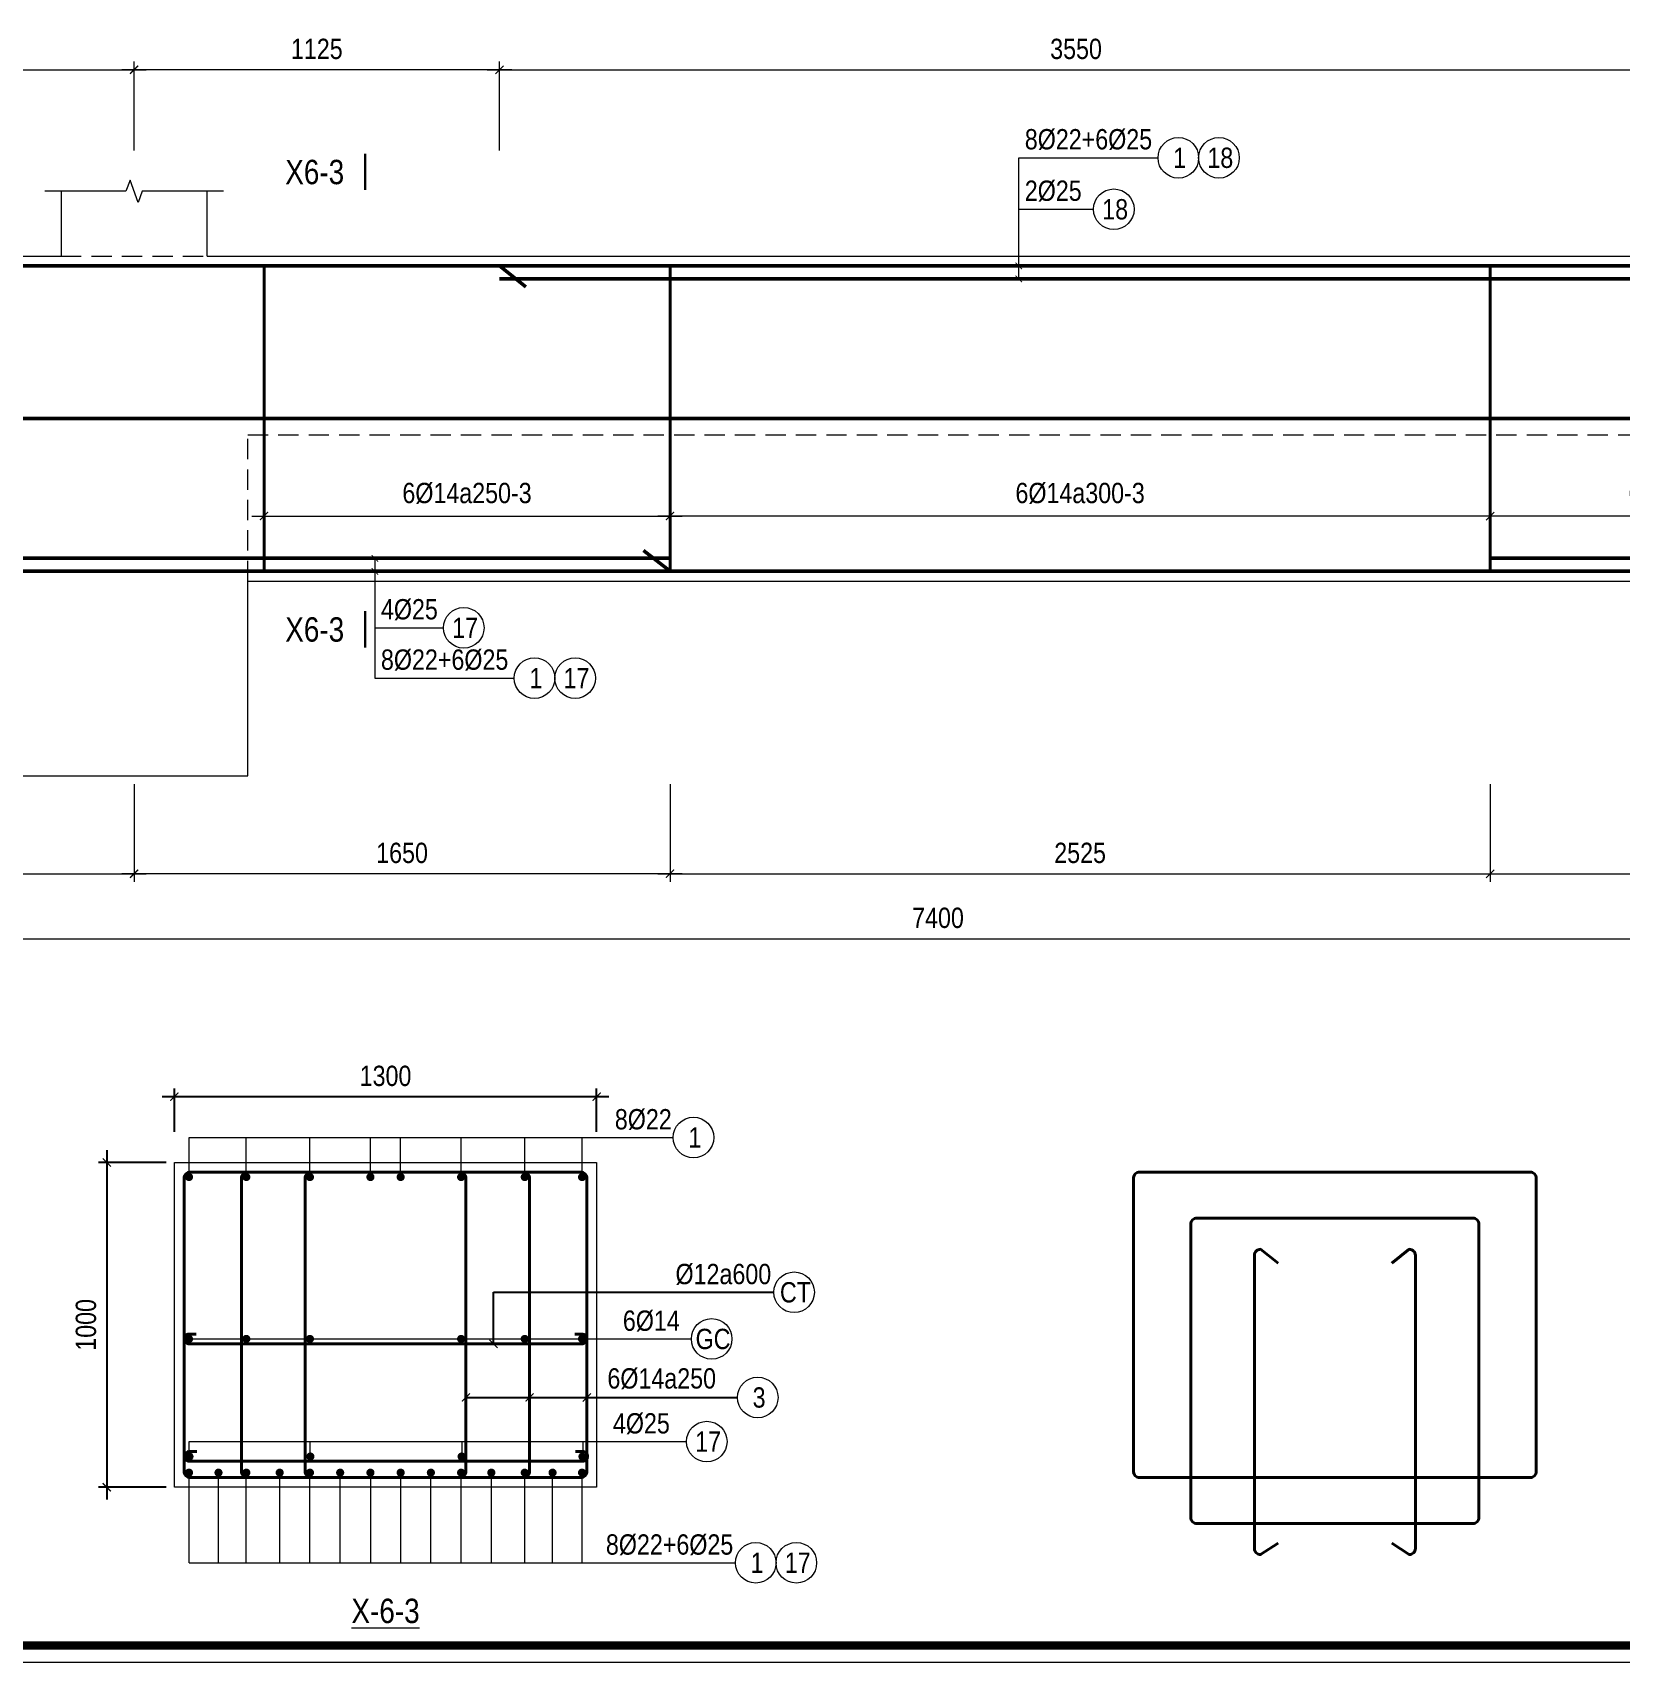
# Model space of a CAD drawing. Header units: millimetres. Extents: x 3014920 to 3563667, y -1638653 to -1356471.
# Drawn here: x 3114659 to 3119547, y -1600938 to -1595920 of the extents above; entities that cross this region are included whole.
import ezdxf
from ezdxf.enums import TextEntityAlignment as Align
from ezdxf.xclip import XClip

# ---------------------------------------------------------------- set-up
doc = ezdxf.new("R2010")
doc.units = ezdxf.units.MM
doc.header["$MEASUREMENT"] = 0
doc.header["$XCLIPFRAME"] = 0
doc.header["$PDMODE"] = 2
doc.linetypes.add('HIDDEN', pattern=[0.375, 0.25, -0.125])
doc.layers.get('0').update_dxf_attribs({"lineweight": 9})
doc.layers.get('Defpoints').update_dxf_attribs({"color": 10, "lineweight": 0})
for name, color, linetype, lineweight in [('CDAI', 21, 'Continuous', 40), ('CTHEP', 50, 'Continuous', 50), ('DBAO', 90, 'Continuous', 13), ('DGIONG', 130, 'Continuous', 13), ('KTH', 154, 'Continuous', 9), ('Net khuat', 8, 'HIDDEN', 13), ('TEXT', 7, 'Continuous', 15)]:
    doc.layers.add(name, color=color, linetype=linetype, lineweight=lineweight)
doc.styles.add('Star-HelCon', font='VHELVCN_0.TTF')
doc.styles.add('TTP-HelCon', font='VHELVCN_0.TTF')
doc.styles.add('VNI-HELVE-CONDENSE', font='VHELVCN_0.TTF')
doc.dimstyles.new('kc-25', dxfattribs={"dimtxt": 62.5, "dimasz": 20, "dimexe": 20, "dimexo": 50, "dimgap": 25, "dimtad": 3, "dimdec": 0, "dimzin": 0, "dimdsep": 46, "dimtxsty": 'VNI-HELVE-CONDENSE', "dimblk": 'DIM', "dimcen": 2.5, "dimclrd": 256, "dimclre": 154, "dimclrt": 7, "dimaunit": 1, "dimadec": 0, "dimazin": 0, "dimtfac": 1, "dimtdec": 0, "dimtix": 1, "dimtmove": 0, "dimatfit": 3, "dimldrblk": 'DOT', "dimfxl": 1, "dimtolj": 1, "dimtzin": 0, "dimarcsym": 0})
doc.dimstyles.new('TTP-25', dxfattribs={"dimscale": 25, "dimtxt": 2.5, "dimasz": 1, "dimexe": 1, "dimexo": 1, "dimgap": 0.09, "dimtad": 0, "dimdec": 4, "dimrnd": 1, "dimzin": 9, "dimdsep": 46, "dimtxsty": 'TTP-HelCon', "dimblk": 'ARCHTICK', "dimcen": 0.09, "dimdle": 1.5, "dimclrd": 256, "dimclre": 256, "dimclrt": 7, "dimadec": 0, "dimazin": 0, "dimtfac": 1, "dimtdec": 4, "dimtmove": 0, "dimatfit": 3, "dimldrblk": 'ARCHTICK', "dimfxl": 1, "dimtvp": 1, "dimtolj": 1, "dimtzin": 0, "dimarcsym": 0})

# ---------------------------------------------------------------- blocks, each defined once
blk = doc.blocks.new('_ArchTick')
at = {"color": 0, "linetype": 'ByBlock', "const_width": 0.15}
blk.add_lwpolyline([(-0.5, -0.5), (0.5, 0.5)], dxfattribs=at)
blk = doc.blocks.new('*D1231')
at = {"layer": 'Defpoints', "color": 0, "transparency": 16777216}
for p in [(60500, -775), (62500, -775), (62500, -1076)]:
    blk.add_point(p, dxfattribs=at)
at = {"layer": 'KTH', "lineweight": -2, "transparency": 16777216}
for p, q in [((60500, -800), (60500, -1101)), ((62500, -800), (62500, -1101)), ((60462.5, -1076), (62537.5, -1076))]:
    blk.add_line(p, q, dxfattribs=at)
at = {"layer": 'KTH', "lineweight": -2, "transparency": 16777216, "xscale": 25, "yscale": 25, "zscale": 25, "rotation": 180}
blk.add_blockref('_ArchTick', (60500, -1076), dxfattribs=at)
at = {"layer": 'KTH', "lineweight": -2, "transparency": 16777216, "xscale": 25, "yscale": 25, "zscale": 25}
blk.add_blockref('_ArchTick', (62500, -1076), dxfattribs=at)
at = {"layer": 'KTH', "color": 7, "transparency": 16777216, "insert": (61500, -1012.2), "char_height": 62.5, "attachment_point": 5, "style": 'TTP-HelCon'}
blk.add_mtext('\\A1;2000', dxfattribs=at)
blk = doc.blocks.new('*D1244')
at = {"layer": 'Defpoints', "color": 0, "transparency": 16777216}
for p in [(60500, 222.1), (61750, 222.1), (60500, 25)]:
    blk.add_point(p, dxfattribs=at)
at = {"layer": 'KTH', "lineweight": -2, "transparency": 16777216}
for p, q in [((60500, 197.1), (60500, 0)), ((61750, 197.1), (61750, 0)), ((61787.5, 25), (60462.5, 25))]:
    blk.add_line(p, q, dxfattribs=at)
at = {"layer": 'KTH', "lineweight": -2, "transparency": 16777216, "xscale": 25, "yscale": 25, "zscale": 25, "rotation": 180}
blk.add_blockref('_ArchTick', (60500, 25), dxfattribs=at)
at = {"layer": 'KTH', "lineweight": -2, "transparency": 16777216, "xscale": 25, "yscale": 25, "zscale": 25}
blk.add_blockref('_ArchTick', (61750, 25), dxfattribs=at)
at = {"layer": 'KTH', "color": 7, "transparency": 16777216, "insert": (61125, 94.9), "char_height": 62.5, "attachment_point": 5, "style": 'TTP-HelCon'}
blk.add_mtext('\\A1;6Þ14a250-3', dxfattribs=at)
blk = doc.blocks.new('*D1248')
at = {"layer": 'Defpoints', "color": 0, "transparency": 16777216}
for p in [(55100, -775), (62500, -775), (62500, -1276)]:
    blk.add_point(p, dxfattribs=at)
at = {"layer": 'KTH', "lineweight": -2, "transparency": 16777216}
for p, q in [((55100, -800), (55100, -1301)), ((62500, -800), (62500, -1301)), ((55062.5, -1276), (62537.5, -1276))]:
    blk.add_line(p, q, dxfattribs=at)
at = {"layer": 'KTH', "lineweight": -2, "transparency": 16777216, "xscale": 25, "yscale": 25, "zscale": 25, "rotation": 180}
blk.add_blockref('_ArchTick', (55100, -1276), dxfattribs=at)
at = {"layer": 'KTH', "lineweight": -2, "transparency": 16777216, "xscale": 25, "yscale": 25, "zscale": 25}
blk.add_blockref('_ArchTick', (62500, -1276), dxfattribs=at)
at = {"layer": 'KTH', "color": 7, "transparency": 16777216, "insert": (58800, -1212.2), "char_height": 62.5, "attachment_point": 5, "style": 'TTP-HelCon'}
blk.add_mtext('\\A1;7400', dxfattribs=at)
blk = doc.blocks.new('*D1261')
at = {"layer": 'Defpoints', "color": 0, "transparency": 16777216}
for p in [(56325, 1399), (56325, 1125), (57450, 1125)]:
    blk.add_point(p, dxfattribs=at)
at = {"layer": 'KTH', "lineweight": -2, "transparency": 16777216}
for p, q in [((56325, 1150), (56325, 1424)), ((57450, 1150), (57450, 1424)), ((57487.5, 1399), (56287.5, 1399))]:
    blk.add_line(p, q, dxfattribs=at)
at = {"layer": 'KTH', "lineweight": -2, "transparency": 16777216, "xscale": 25, "yscale": 25, "zscale": 25, "rotation": 180}
blk.add_blockref('_ArchTick', (56325, 1399), dxfattribs=at)
at = {"layer": 'KTH', "lineweight": -2, "transparency": 16777216, "xscale": 25, "yscale": 25, "zscale": 25}
blk.add_blockref('_ArchTick', (57450, 1399), dxfattribs=at)
at = {"layer": 'KTH', "color": 7, "transparency": 16777216, "insert": (56887.5, 1462.8), "char_height": 62.5, "attachment_point": 5, "style": 'TTP-HelCon'}
blk.add_mtext('\\A1;1125', dxfattribs=at)
blk = doc.blocks.new('*D1262')
at = {"layer": 'Defpoints', "color": 0, "transparency": 16777216}
for p in [(56725, 222.1), (57975, 222.1), (57975, 25)]:
    blk.add_point(p, dxfattribs=at)
at = {"layer": 'KTH', "lineweight": -2, "transparency": 16777216}
for p, q in [((56725, 197.1), (56725, 0)), ((57975, 197.1), (57975, 0)), ((56687.5, 25), (58012.5, 25))]:
    blk.add_line(p, q, dxfattribs=at)
at = {"layer": 'KTH', "lineweight": -2, "transparency": 16777216, "xscale": 25, "yscale": 25, "zscale": 25, "rotation": 180}
blk.add_blockref('_ArchTick', (56725, 25), dxfattribs=at)
at = {"layer": 'KTH', "lineweight": -2, "transparency": 16777216, "xscale": 25, "yscale": 25, "zscale": 25}
blk.add_blockref('_ArchTick', (57975, 25), dxfattribs=at)
at = {"layer": 'KTH', "color": 7, "transparency": 16777216, "insert": (57350, 94.9), "char_height": 62.5, "attachment_point": 5, "style": 'TTP-HelCon'}
blk.add_mtext('\\A1;6Þ14a250-3', dxfattribs=at)
blk = doc.blocks.new('*D1263')
at = {"layer": 'Defpoints', "color": 0, "transparency": 16777216}
for p in [(57975, 222.1), (60500, 222.1), (57975, 25)]:
    blk.add_point(p, dxfattribs=at)
at = {"layer": 'KTH', "lineweight": -2, "transparency": 16777216}
for p, q in [((57975, 197.1), (57975, 0)), ((60500, 197.1), (60500, 0)), ((60537.5, 25), (57937.5, 25))]:
    blk.add_line(p, q, dxfattribs=at)
at = {"layer": 'KTH', "lineweight": -2, "transparency": 16777216, "xscale": 25, "yscale": 25, "zscale": 25, "rotation": 180}
blk.add_blockref('_ArchTick', (57975, 25), dxfattribs=at)
at = {"layer": 'KTH', "lineweight": -2, "transparency": 16777216, "xscale": 25, "yscale": 25, "zscale": 25}
blk.add_blockref('_ArchTick', (60500, 25), dxfattribs=at)
at = {"layer": 'KTH', "color": 7, "transparency": 16777216, "insert": (59237.5, 94.9), "char_height": 62.5, "attachment_point": 5, "style": 'TTP-HelCon'}
blk.add_mtext('\\A1;6Þ14a300-3', dxfattribs=at)
blk = doc.blocks.new('*D1264')
at = {"layer": 'Defpoints', "color": 0, "transparency": 16777216}
for p in [(56325, -775), (57975, -775), (56325, -1076)]:
    blk.add_point(p, dxfattribs=at)
at = {"layer": 'KTH', "lineweight": -2, "transparency": 16777216}
for p, q in [((56325, -800), (56325, -1101)), ((57975, -800), (57975, -1101)), ((58012.5, -1076), (56287.5, -1076))]:
    blk.add_line(p, q, dxfattribs=at)
at = {"layer": 'KTH', "lineweight": -2, "transparency": 16777216, "xscale": 25, "yscale": 25, "zscale": 25, "rotation": 180}
blk.add_blockref('_ArchTick', (56325, -1076), dxfattribs=at)
at = {"layer": 'KTH', "lineweight": -2, "transparency": 16777216, "xscale": 25, "yscale": 25, "zscale": 25}
blk.add_blockref('_ArchTick', (57975, -1076), dxfattribs=at)
at = {"layer": 'KTH', "color": 7, "transparency": 16777216, "insert": (57150, -1012.2), "char_height": 62.5, "attachment_point": 5, "style": 'TTP-HelCon'}
blk.add_mtext('\\A1;1650', dxfattribs=at)
blk = doc.blocks.new('*D1265')
at = {"layer": 'Defpoints', "color": 0, "transparency": 16777216}
for p in [(57975, -775), (60500, -775), (60500, -1076)]:
    blk.add_point(p, dxfattribs=at)
at = {"layer": 'KTH', "lineweight": -2, "transparency": 16777216}
for p, q in [((57975, -800), (57975, -1101)), ((60500, -800), (60500, -1101)), ((57937.5, -1076), (60537.5, -1076))]:
    blk.add_line(p, q, dxfattribs=at)
at = {"layer": 'KTH', "lineweight": -2, "transparency": 16777216, "xscale": 25, "yscale": 25, "zscale": 25, "rotation": 180}
blk.add_blockref('_ArchTick', (57975, -1076), dxfattribs=at)
at = {"layer": 'KTH', "lineweight": -2, "transparency": 16777216, "xscale": 25, "yscale": 25, "zscale": 25}
blk.add_blockref('_ArchTick', (60500, -1076), dxfattribs=at)
at = {"layer": 'KTH', "color": 7, "transparency": 16777216, "insert": (59237.5, -1012.2), "char_height": 62.5, "attachment_point": 5, "style": 'TTP-HelCon'}
blk.add_mtext('\\A1;2525', dxfattribs=at)
blk = doc.blocks.new('*D1275')
at = {"layer": 'Defpoints', "color": 0, "transparency": 16777216}
for p in [(55100, -775), (56325, -775), (56325, -1076)]:
    blk.add_point(p, dxfattribs=at)
at = {"layer": 'KTH', "lineweight": -2, "transparency": 16777216}
for p, q in [((55100, -800), (55100, -1101)), ((56325, -800), (56325, -1101)), ((55062.5, -1076), (56362.5, -1076))]:
    blk.add_line(p, q, dxfattribs=at)
at = {"layer": 'KTH', "lineweight": -2, "transparency": 16777216, "xscale": 25, "yscale": 25, "zscale": 25, "rotation": 180}
blk.add_blockref('_ArchTick', (55100, -1076), dxfattribs=at)
at = {"layer": 'KTH', "lineweight": -2, "transparency": 16777216, "xscale": 25, "yscale": 25, "zscale": 25}
blk.add_blockref('_ArchTick', (56325, -1076), dxfattribs=at)
at = {"layer": 'KTH', "color": 7, "transparency": 16777216, "insert": (55712.5, -1012.2), "char_height": 62.5, "attachment_point": 5, "style": 'TTP-HelCon'}
blk.add_mtext('\\A1;1225', dxfattribs=at)
blk = doc.blocks.new('DIM')
h = blk.add_hatch(color=1)
h.paths.add_polyline_path([(0.49, 0.29, 1), (0.29, 0.49), (-0.19, 0), (0.19, 0)])
h.paths.add_polyline_path([(0.19, 0), (-0.19, 0), (-0.49, -0.29, 1), (-0.29, -0.49)])
at = {"color": 9}
for p, q in [((-0.19, 0), (-1.5, 0)), ((0.19, 0), (1.5, 0))]:
    blk.add_line(p, q, dxfattribs=at)
at = {"color": 1}
for p, q in [((-0.49, -0.29), (0.29, 0.49)), ((-0.29, -0.49), (0.49, 0.29)), ((-0.19, 0), (0.19, 0))]:
    blk.add_line(p, q, dxfattribs=at)
blk.add_arc((-0.39, -0.39), 0.138, 135, 315, dxfattribs=at)
blk = doc.blocks.new('*D1307')
at = {"layer": 'Defpoints', "color": 0, "transparency": 16777216}
for p in [(56325, 1399), (55275, 1125), (56325, 1125)]:
    blk.add_point(p, dxfattribs=at)
at = {"layer": 'KTH', "lineweight": -2, "transparency": 16777216}
for p, q in [((55275, 1150), (55275, 1424)), ((56325, 1150), (56325, 1424)), ((55237.5, 1399), (56362.5, 1399))]:
    blk.add_line(p, q, dxfattribs=at)
at = {"layer": 'KTH', "lineweight": -2, "transparency": 16777216, "xscale": 25, "yscale": 25, "zscale": 25, "rotation": 180}
blk.add_blockref('_ArchTick', (55275, 1399), dxfattribs=at)
at = {"layer": 'KTH', "lineweight": -2, "transparency": 16777216, "xscale": 25, "yscale": 25, "zscale": 25}
blk.add_blockref('_ArchTick', (56325, 1399), dxfattribs=at)
at = {"layer": 'KTH', "color": 7, "transparency": 16777216, "insert": (55800, 1462.8), "char_height": 62.5, "attachment_point": 5, "style": 'TTP-HelCon'}
blk.add_mtext('\\A1;1050', dxfattribs=at)
blk = doc.blocks.new('*D1308')
at = {"layer": 'Defpoints', "color": 0, "transparency": 16777216}
for p in [(61000, 1399), (57450, 1125), (61000, 1125)]:
    blk.add_point(p, dxfattribs=at)
at = {"layer": 'KTH', "lineweight": -2, "transparency": 16777216}
for p, q in [((57450, 1150), (57450, 1424)), ((61000, 1150), (61000, 1424)), ((57412.5, 1399), (61037.5, 1399))]:
    blk.add_line(p, q, dxfattribs=at)
at = {"layer": 'KTH', "lineweight": -2, "transparency": 16777216, "xscale": 25, "yscale": 25, "zscale": 25, "rotation": 180}
blk.add_blockref('_ArchTick', (57450, 1399), dxfattribs=at)
at = {"layer": 'KTH', "lineweight": -2, "transparency": 16777216, "xscale": 25, "yscale": 25, "zscale": 25}
blk.add_blockref('_ArchTick', (61000, 1399), dxfattribs=at)
at = {"layer": 'KTH', "color": 7, "transparency": 16777216, "insert": (59225, 1462.8), "char_height": 62.5, "attachment_point": 5, "style": 'TTP-HelCon'}
blk.add_mtext('\\A1;3550', dxfattribs=at)
blk = doc.blocks.new('MC')
at = {"layer": 'CTHEP', "const_width": 10, "elevation": 0}
blk.add_lwpolyline([(36.4, 150), (36.4, 0)], dxfattribs=at)
at = {"layer": 'TEXT', "style": 'TTP-HelCon'}
blk.add_attdef('A', text='', height=100, dxfattribs=at).set_placement((-50, 25.5), align=Align.RIGHT)
blk = doc.blocks.new('*D182')
at = {"layer": 'Defpoints', "color": 0, "ltscale": 500, "transparency": 16777216}
for p in [(3115095.2, -1599398.5), (3114887, -1600398.5), (3115095.2, -1600398.5)]:
    blk.add_point(p, dxfattribs=at)
at = {"layer": 'KTH', "lineweight": -2, "ltscale": 500, "transparency": 16777216}
for p, q in [((3114887, -1599361), (3114887, -1600436)), ((3115070.2, -1599398.5), (3114862, -1599398.5)), ((3115070.2, -1600398.5), (3114862, -1600398.5))]:
    blk.add_line(p, q, dxfattribs=at)
at = {"layer": 'KTH', "lineweight": -2, "ltscale": 500, "transparency": 16777216, "xscale": 25, "yscale": 25, "zscale": 25}
for p, rotation in [((3114887, -1599398.5), 90), ((3114887, -1600398.5), 270)]:
    blk.add_blockref('_ArchTick', p, dxfattribs=dict(at, rotation=rotation))
at = {"layer": 'KTH', "color": 7, "ltscale": 500, "transparency": 16777216, "insert": (3114823.1, -1599898.5), "char_height": 62.5, "attachment_point": 5, "rotation": 90, "style": 'TTP-HelCon'}
blk.add_mtext('\\A1;1000', dxfattribs=at)
blk = doc.blocks.new('*D183')
at = {"layer": 'Defpoints', "color": 0, "ltscale": 500, "transparency": 16777216}
for p in [(3115095.2, -1599196.2), (3115095.2, -1599329.5), (3116395.2, -1599329.5)]:
    blk.add_point(p, dxfattribs=at)
at = {"layer": 'KTH', "lineweight": -2, "ltscale": 500, "transparency": 16777216}
for p, q in [((3115095.2, -1599304.5), (3115095.2, -1599171.2)), ((3116395.2, -1599304.5), (3116395.2, -1599171.2)), ((3116432.7, -1599196.2), (3115057.7, -1599196.2))]:
    blk.add_line(p, q, dxfattribs=at)
at = {"layer": 'KTH', "lineweight": -2, "ltscale": 500, "transparency": 16777216, "xscale": 25, "yscale": 25, "zscale": 25, "rotation": 180}
blk.add_blockref('_ArchTick', (3115095.2, -1599196.2), dxfattribs=at)
at = {"layer": 'KTH', "lineweight": -2, "ltscale": 500, "transparency": 16777216, "xscale": 25, "yscale": 25, "zscale": 25}
blk.add_blockref('_ArchTick', (3116395.2, -1599196.2), dxfattribs=at)
at = {"layer": 'KTH', "color": 7, "ltscale": 500, "transparency": 16777216, "insert": (3115745.2, -1599132.4), "char_height": 62.5, "attachment_point": 5, "style": 'TTP-HelCon'}
blk.add_mtext('\\A1;1300', dxfattribs=at)
blk = doc.blocks.new('CHG_XX_Khung ten')
blk.add_lwpolyline([(15, 579), (826, 579), (826, 15), (15, 15)], close=True)
at = {"color": 4, "linetype": 'Continuous', "const_width": 1}
blk.add_lwpolyline([(17, 577), (824, 577), (824, 17), (17, 17)], close=True, dxfattribs=at)
blk = doc.blocks.new('2X-6')
at = {"layer": 'CDAI'}
for points in [[(56725.00189, 795), (56725.00189, -145)], [(57975.00189, 795), (57975.00189, -145)], [(60500.00181, 795), (60500.00181, -145)]]:
    blk.add_lwpolyline(points, dxfattribs=at)
at = {"layer": 'CTHEP'}
for p, q in [((57531.42778, 730.4745), (57450.00189, 795)), ((57450.00189, 755), (61000.00181, 755)), ((62408.63368, 325.00001), (-295.8093, 325)), ((57893.57599, -80.4745), (57975.00189, -145))]:
    blk.add_line(p, q, dxfattribs=at)
for points in [[(-320.00014, 595.00141), (-320.00014, 795), (62463.59072, 795)], [(-320.00014, -145), (62469.99431, -144.99999), (62469.99431, -144.99999)], [(54874.99438, -105), (57975.00189, -105)], [(60500.00181, -104.99999), (62429.99431, -104.99999)]]:
    blk.add_lwpolyline(points, dxfattribs=at)
at = {"layer": 'DBAO', "linetype": 'Continuous'}
for p, q in [((56100.00181, 1025), (56100.00181, 825)), ((56550.00181, 825), (56550.00181, 1025)), ((51550.00181, 825), (56100.00181, 825)), ((56550.00181, 825), (61950.00181, 825))]:
    blk.add_line(p, q, dxfattribs=at)
at = {"layer": 'DBAO'}
blk.add_lwpolyline([(55975.00189, -175), (55975.00189, -775), (56675.00188, -775), (56675.00188, -175)], dxfattribs=at)
at = {"layer": 'DBAO', "linetype": 'Continuous', "flags": 128}
blk.add_lwpolyline([(56675.00188, -175), (61800.00181, -175)], dxfattribs=at)
at = {"layer": 'DGIONG', "linetype": 'Continuous', "flags": 128}
blk.add_lwpolyline([(56600.00181, 1025), (56350.00181, 1025), (56337.50181, 990.65653), (56312.50181, 1059.34347), (56300.00181, 1025), (56049.9868, 1025)], dxfattribs=at)
at = {"layer": 'DGIONG'}
for centre in [(59540.0046, 1128.00233), (59665.0046, 1128.00233), (59341.2696, 969.57783), (57339.92093, -318.93134), (57557.81043, -473.91229), (57682.81043, -473.91229)]:
    blk.add_circle(centre, 62.5, dxfattribs=at)
at = {"layer": 'Net khuat', "ltscale": 250}
for p, q in [((56100.00181, 825), (56550.00181, 825)), ((56675.00188, 275), (61800.00181, 275)), ((56675.00188, -175), (56675.00188, 275))]:
    blk.add_line(p, q, dxfattribs=at)
at = {"layer": 'TEXT', "style": 'TTP-HelCon'}
for s, p in [('8Þ22+6Þ25', (59067.19672, 1153.85528, 0)), ('2Þ25', (59067.19672, 995.43078, 0)), ('4Þ25', (57085.00255, -293.07834, 0)), ('8Þ22+6Þ25', (57085.00255, -448.05934, 0))]:
    blk.add_text(s, height=62.5, dxfattribs=at).set_placement(p)
at = {"layer": 'TEXT', "style": 'Star-HelCon'}
for s, p in [('1', (59544.17126, 1128.00233)), ('18', (59669.17126, 1128.00233)), ('18', (59345.43626, 969.57783)), ('17', (57344.0876, -318.93134)), ('1', (57561.9771, -473.91229)), ('17', (57686.9771, -473.91229))]:
    blk.add_text(s, height=62.5, dxfattribs=at).set_placement(p, align=Align.MIDDLE)
at = {"layer": 'KTH'}
for base, p1, p2, picture, middle in [((56325.0019, 1399.00461), (55274.99438, 1125), (56325.0019, 1125), '*D1307', (55799.99814, 1462.83794)), ((61000.00181, 1399.00461), (57450.00189, 1125), (61000.00181, 1125), '*D1308', (59225.00185, 1462.83794)), ((62499.99431, -1276), (55100.00181, -775), (62499.99431, -775), '*D1248', (58799.99806, -1212.16666)), ((56325.00188, -1076.04426), (57975.00189, -775), (56325.00188, -775), '*D1264', (57150.00189, -1012.21093))]:
    dim = blk.add_linear_dim(base=base, p1=p1, p2=p2, angle=180, dimstyle='TTP-25', override={"dimtmove": 1}, dxfattribs=at)
    dim.commit()
    dim.dimension.update_dxf_attribs({"geometry": picture, "text_midpoint": middle})
for base, p1, p2, picture, middle in [((56325.00188, 1399.00461), (57450.00189, 1125), (56325.00188, 1125), '*D1261', (56887.50188, 1462.83794)), ((56325.00188, -1076.04426), (55100.00181, -775), (56325.00188, -775), '*D1275', (55712.50185, -1012.21093)), ((60500.00181, -1076.04426), (57975.00189, -775), (60500.00181, -775), '*D1265', (59237.50185, -1012.21093)), ((62499.99431, -1076.04426), (60500.00181, -775), (62499.99431, -775), '*D1231', (61499.99806, -1012.21093))]:
    dim = blk.add_linear_dim(base=base, p1=p1, p2=p2, dimstyle='TTP-25', override={"dimtmove": 1}, dxfattribs=at)
    dim.commit()
    dim.dimension.update_dxf_attribs({"geometry": picture, "text_midpoint": middle})
dim = blk.add_linear_dim(base=(57975.00188, 25), p1=(56725.00189, 222.13667), p2=(57975.00188, 222.13667), text='6Þ14a250-3', dimstyle='TTP-25', override={"dimtmove": 1}, dxfattribs=at)
dim.commit()
dim.dimension.update_dxf_attribs({"geometry": '*D1262', "text_midpoint": (57350.00188, 94.91667)})
for base, p1, p2, text, picture, middle in [((57975.00189, 25), (60500.00181, 222.13667), (57975.00189, 222.13667), '6Þ14a300-3', '*D1263', (59237.50185, 94.91667)), ((60500.00181, 25), (61750.00181, 222.13667), (60500.00181, 222.13667), '6Þ14a250-3', '*D1244', (61125.00181, 94.91667))]:
    dim = blk.add_linear_dim(base=base, p1=p1, p2=p2, angle=180, text=text, dimstyle='TTP-25', override={"dimtmove": 1}, dxfattribs=at)
    dim.commit()
    dim.dimension.update_dxf_attribs({"geometry": picture, "text_midpoint": middle})
at = {"layer": 'DGIONG'}
for points in [[(59048.68487, 755), (59048.68469, 1128.00233), (59477.5046, 1128.00233)], [(59048.68487, 795), (59048.68469, 969.57783), (59278.7696, 969.57783)], [(57066.49075, -105), (57066.49052, -318.93128), (57277.42093, -318.93128)], [(57066.49071, -145), (57066.49052, -473.91229), (57495.31043, -473.91229)]]:
    blk.add_leader(points, dimstyle='kc-25', override={"dimtad": 0, "dimldrblk": 'ArchTick', "dimfxl": 100, "dimarcsym": 1}, dxfattribs=at)

msp = doc.modelspace()

# ---------------------------------------------------------------- linework, layer by layer
at = {"layer": 'CDAI'}
for points in [[(3115143.96185, -1599428.48133), (3116346.46185, -1599428.48133, -0.4142135624), (3116365.21185, -1599447.23133), (3116365.21185, -1600349.73133, -0.4142135624), (3116346.46185, -1600368.48133), (3115143.96185, -1600368.48133, -0.4142135624), (3115125.21185, -1600349.73133), (3115125.21185, -1599447.23133, -0.4142135624)], [(3115320.39042, -1599428.48133), (3116170.03328, -1599428.48133, -0.4142135624), (3116188.78328, -1599447.23133), (3116188.78328, -1600349.73133, -0.4142135624), (3116170.03328, -1600368.48133), (3115320.39042, -1600368.48133, -0.4142135624), (3115301.64042, -1600349.73133), (3115301.64042, -1599447.23133, -0.4142135624)], [(3115516.26954, -1599428.48133), (3115974.15416, -1599428.48133, -0.4142135624), (3115992.90416, -1599447.23133), (3115992.90416, -1600349.73133, -0.4142135624), (3115974.15416, -1600368.48133), (3115516.26954, -1600368.48133, -0.4142135624), (3115497.51954, -1600349.73133), (3115497.51954, -1599447.23133, -0.4142135624)], [(3118066.85945, -1599428.48133), (3119269.35945, -1599428.48133, -0.4142135624), (3119288.10945, -1599447.23133), (3119288.10945, -1600349.73133, -0.4142135624), (3119269.35945, -1600368.48133), (3118066.85945, -1600368.48133, -0.4142135624), (3118048.10945, -1600349.73133), (3118048.10945, -1599447.23133, -0.4142135624)], [(3118243.28802, -1599569.91762), (3119092.93088, -1599569.91762, -0.4142135624), (3119111.68088, -1599588.66762), (3119111.68088, -1600491.16762, -0.4142135624), (3119092.93088, -1600509.91762), (3118243.28802, -1600509.91762, -0.4142135624), (3118224.53802, -1600491.16762), (3118224.53802, -1599588.66762, -0.4142135624)]]:
    msp.add_lwpolyline(points, format="xyb", close=True, dxfattribs=at)
for points in [[(3118493.16006, -1600570.76966), (3118439.16714, -1600605.67964, -0.4142135624), (3118420.41714, -1600586.92964), (3118420.41714, -1599684.42963, -0.4142135624), (3118439.16714, -1599665.67963), (3118493.16006, -1599708.40474)], [(3118843.05884, -1600570.76966), (3118897.05176, -1600605.67964, 0.4142135624), (3118915.80176, -1600586.92964), (3118915.80176, -1599684.42963, 0.4142135624), (3118897.05176, -1599665.67963), (3118843.05884, -1599708.40474)], [(3115162.13184, -1599926.81466), (3115140.21185, -1599926.81466, 0.4142135624), (3115125.21185, -1599941.81466, 0.4142135624), (3115140.21185, -1599956.81466), (3116350.21185, -1599956.81466, 0.4142135624), (3116365.21185, -1599941.81466, 0.4142135624), (3116350.21185, -1599926.81466), (3116328.29186, -1599926.81466)], [(3115163.9065, -1600288.41096), (3115141.98651, -1600288.41096, 0.4142135624), (3115126.98651, -1600303.41096, 0.4142135624), (3115141.98651, -1600318.41096), (3116351.98651, -1600318.41096, 0.4142135624), (3116366.98651, -1600303.41096, 0.4142135624), (3116351.98651, -1600288.41096), (3116330.06652, -1600288.41096)]]:
    msp.add_lwpolyline(points, format="xyb", dxfattribs=at)
at = {"layer": 'CTHEP', "const_width": 12.5}
for points in [[(3115133.96185, -1599443.48133, 1), (3115146.46185, -1599443.48133, 1)], [(3115310.39042, -1599443.48133, -1), (3115322.89042, -1599443.48133, -1)], [(3115506.26954, -1599443.48133, -1), (3115518.76954, -1599443.48133, -1)], [(3115704.92339, -1599443.48133, 1), (3115692.42339, -1599443.48133, 1)], [(3115785.50031, -1599443.48133, -1), (3115798.00031, -1599443.48133, -1)], [(3115971.65416, -1599443.48133, -1), (3115984.15416, -1599443.48133, -1)], [(3116180.03328, -1599443.48133, 1), (3116167.53328, -1599443.48133, 1)], [(3116343.96185, -1599443.48133, 1), (3116356.46185, -1599443.48133, 1)], [(3115133.96185, -1599941.81466, 1), (3115146.46185, -1599941.81466, 1)], [(3115310.39042, -1599941.81466, -1), (3115322.89042, -1599941.81466, -1)], [(3115506.26954, -1599941.81466, -1), (3115518.76954, -1599941.81466, -1)], [(3115971.65416, -1599941.81466, -1), (3115984.15416, -1599941.81466, -1)], [(3116180.03328, -1599941.81466, 1), (3116167.53328, -1599941.81466, 1)], [(3116343.96185, -1599941.81466, 1), (3116356.46185, -1599941.81466, 1)], [(3115135.32518, -1600303.78414, 1), (3115147.82518, -1600303.78414, 1)], [(3115507.63287, -1600303.78414, 1), (3115520.13287, -1600303.78414, 1)], [(3115973.01748, -1600303.78414, 1), (3115985.51748, -1600303.78414, 1)], [(3116345.32518, -1600303.78414, 1), (3116357.82518, -1600303.78414, 1)], [(3115133.96185, -1600353.48133, 1), (3115146.46185, -1600353.48133, 1)], [(3115224.67613, -1600353.48133, 1), (3115237.17613, -1600353.48133, 1)], [(3115310.39042, -1600353.48133, 1), (3115322.89042, -1600353.48133, 1)], [(3115413.19262, -1600353.48133, 1), (3115425.69262, -1600353.48133, 1)], [(3115506.26954, -1600353.48133, 1), (3115518.76954, -1600353.48133, 1)], [(3115599.34646, -1600353.48133, 1), (3115611.84646, -1600353.48133, 1)], [(3115704.92339, -1600353.48133, -1), (3115692.42339, -1600353.48133, -1)], [(3115785.50031, -1600353.48133, 1), (3115798.00031, -1600353.48133, 1)], [(3115878.57723, -1600353.48133, 1), (3115891.07723, -1600353.48133, 1)], [(3115971.65416, -1600353.48133, 1), (3115984.15416, -1600353.48133, 1)], [(3116077.23108, -1600353.48133, -1), (3116064.73108, -1600353.48133, -1)], [(3116180.03328, -1600353.48133, -1), (3116167.53328, -1600353.48133, -1)], [(3116265.74756, -1600353.48133, -1), (3116253.24756, -1600353.48133, -1)], [(3116343.96185, -1600353.48133, 1), (3116356.46185, -1600353.48133, 1)]]:
    msp.add_lwpolyline(points, format="xyb", close=True, dxfattribs=at)
at = {"layer": 'DBAO', "flags": 128}
for points in [[(3115095.21185, -1599398.48133), (3116395.21185, -1599398.48133)], [(3116395.21185, -1599398.48133), (3116395.21185, -1600398.48133), (3115095.21185, -1600398.48133), (3115095.21185, -1599398.48133)]]:
    msp.add_lwpolyline(points, dxfattribs=at)
at = {"layer": 'DGIONG'}
for p, q in [((3115140.21185, -1599443.48133), (3115140.21185, -1599321.73133)), ((3115140.21185, -1599321.73133), (3116630.80836, -1599321.73133)), ((3115316.64042, -1599443.48133), (3115316.64042, -1599321.73133)), ((3115512.51954, -1599443.48133), (3115512.51954, -1599321.73133)), ((3115698.67339, -1599443.48133), (3115698.67339, -1599321.73133)), ((3115791.75031, -1599443.48133), (3115791.75031, -1599321.73133)), ((3115977.90416, -1599443.48133), (3115977.90416, -1599321.73133)), ((3116173.78328, -1599443.48133), (3116173.78328, -1599321.73133)), ((3116350.21185, -1599443.48133), (3116350.21185, -1599321.73133)), ((3115140.21185, -1599941.81466), (3116686.77291, -1599941.81466)), ((3115140.3281, -1600257.86283), (3116671.71388, -1600257.86283)), ((3115140.3281, -1600303.78414), (3115140.3281, -1600257.86283)), ((3115512.8956, -1600303.78414), (3115512.8956, -1600257.86283)), ((3115981.3166, -1600303.78414), (3115981.3166, -1600257.86283)), ((3116353.1636, -1600303.78414), (3116353.1636, -1600257.86283)), ((3115140.21185, -1600630.88315), (3115140.21185, -1600353.48133)), ((3115230.92613, -1600630.88315), (3115230.92613, -1600353.48133)), ((3115316.64042, -1600630.88315), (3115316.64042, -1600353.48133)), ((3115419.44262, -1600630.88315), (3115419.44262, -1600353.48133)), ((3115512.51954, -1600630.88315), (3115512.51954, -1600353.48133)), ((3115605.59646, -1600630.88315), (3115605.59646, -1600353.48133)), ((3115698.67339, -1600353.48133), (3115698.67339, -1600630.88315)), ((3115791.75031, -1600353.48133), (3115791.75031, -1600630.88315)), ((3115884.82723, -1600630.88315), (3115884.82723, -1600353.48133)), ((3115977.90416, -1600630.88315), (3115977.90416, -1600353.48133)), ((3116070.98108, -1600630.88315), (3116070.98108, -1600353.48133)), ((3116173.78328, -1600630.88315), (3116173.78328, -1600353.48133)), ((3116259.49756, -1600630.88315), (3116259.49756, -1600353.48133)), ((3116350.21185, -1600630.88315), (3116350.21185, -1600353.48133)), ((3115140.21185, -1600630.88315), (3116822.47503, -1600630.88315))]:
    msp.add_line(p, q, dxfattribs=at)
for centre in [(3116693.30836, -1599321.73133), (3117003.06196, -1599798.25386), (3116749.27291, -1599941.81466), (3116891.13868, -1600121.99383), (3116734.21388, -1600257.86283), (3116884.97503, -1600630.88315), (3117009.97503, -1600630.88315)]:
    msp.add_circle(centre, 62.5, dxfattribs=at)

# ---------------------------------------------------------------- block references
ref = msp.add_blockref('MC', (3115655.39678, -1596292.9499), dxfattribs=dict(xscale=-0.75, yscale=0.75, zscale=0.75, rotation=180))
ref.add_attrib('A', 'X6-3', dxfattribs={"layer": 'TEXT', "height": 75, "style": 'TTP-HelCon'}).set_placement((3115617.89678, -1596387.08033), align=Align.RIGHT)
ref = msp.add_blockref('MC', (3115655.39678, -1597701.14713), dxfattribs=dict(xscale=-0.75, yscale=0.75, zscale=0.75, rotation=180))
ref.add_attrib('A', 'X6-3', dxfattribs={"layer": 'TEXT', "height": 75, "style": 'TTP-HelCon'}).set_placement((3115617.89678, -1597795.27757), align=Align.RIGHT)
at = {"layer": 'DBAO'}
ref = msp.add_blockref('2X-6', (3058646.11534, -1597433.7557), dxfattribs=at)
XClip(ref).set_block_clipping_path([(47785.81711381, -1679.7416241438), (63090.6771627329, 2032.9573523358)])

# ---------------------------------------------------------------- texts
at = {"layer": 'TEXT', "style": 'TTP-HelCon'}
for s, p in [('8Þ22', (3116451.17018, -1599296.73133)), ('Þ12a600', (3116637.97654, -1599773.25386)), ('6Þ14', (3116475.93764, -1599916.81466)), ('6Þ14a250', (3116428.31539, -1600094.58833)), ('4Þ25', (3116445.33462, -1600232.86283)), ('8Þ22+6Þ25', (3116423.67018, -1600605.88315))]:
    msp.add_text(s, height=62.5, dxfattribs=at).set_placement(p)
at = {"layer": 'TEXT', "style": 'Star-HelCon'}
for s, p in [('1', (3116697.47503, -1599321.73133)), ('CT', (3117007.22863, -1599798.25386)), ('GC', (3116753.43958, -1599941.81466)), ('3', (3116895.30535, -1600121.99383)), ('17', (3116738.38055, -1600257.86283)), ('1', (3116889.14169, -1600630.88315)), ('17', (3117014.14169, -1600630.88315))]:
    msp.add_text(s, height=62.5, dxfattribs=at).set_placement(p, align=Align.MIDDLE)
at = {"layer": 'TEXT', "style": 'TTP-HelCon'}
msp.add_text('%%UX-6-3', height=75, dxfattribs=at).set_placement((3115745.21185, -1600816.46931), align=Align.CENTER)

# ---------------------------------------------------------------- dimensions: what is measured, and where the dimension line sits
at = {"layer": 'KTH', "ltscale": 500}
dim = msp.add_linear_dim(base=(3115095.21185, -1599196.23133), p1=(3116395.21185, -1599329.46938), p2=(3115095.21185, -1599329.46938), dimstyle='TTP-25', dxfattribs=at)
dim.commit()
dim.dimension.update_dxf_attribs({"geometry": '*D183', "text_midpoint": (3115745.21185, -1599132.398)})
dim = msp.add_linear_dim(base=(3114886.97421, -1600398.48133), p1=(3115095.21185, -1599398.48133), p2=(3115095.21185, -1600398.48133), angle=90, dimstyle='TTP-25', dxfattribs=at)
dim.commit()
dim.dimension.update_dxf_attribs({"geometry": '*D182', "text_midpoint": (3114823.14088, -1599898.48133)})

# ---------------------------------------------------------------- leaders
at = {"layer": 'DGIONG'}
for points in [[(3116077.89602, -1599956.81466), (3116077.89602, -1599798.25386), (3116940.56196, -1599798.25386)], [(3115992.90416, -1600121.99383), (3116828.63868, -1600121.99383)], [(3116188.78328, -1600121.99383), (3116828.63868, -1600121.99383)], [(3116365.21185, -1600121.99383), (3116828.63868, -1600121.99383)]]:
    msp.add_leader(points, dimstyle='TTP-25', dxfattribs=at)

# ---------------------------------------------------------------- next in the draw order: block references
at = {"color": 5, "xscale": 25.92478421704392, "yscale": 25.92478421704392, "zscale": 25.92478421704392}
msp.add_blockref('CHG_XX_Khung ten', (3105809.60146, -1601326.46106), dxfattribs=at)

doc.saveas('drawing.dxf')
